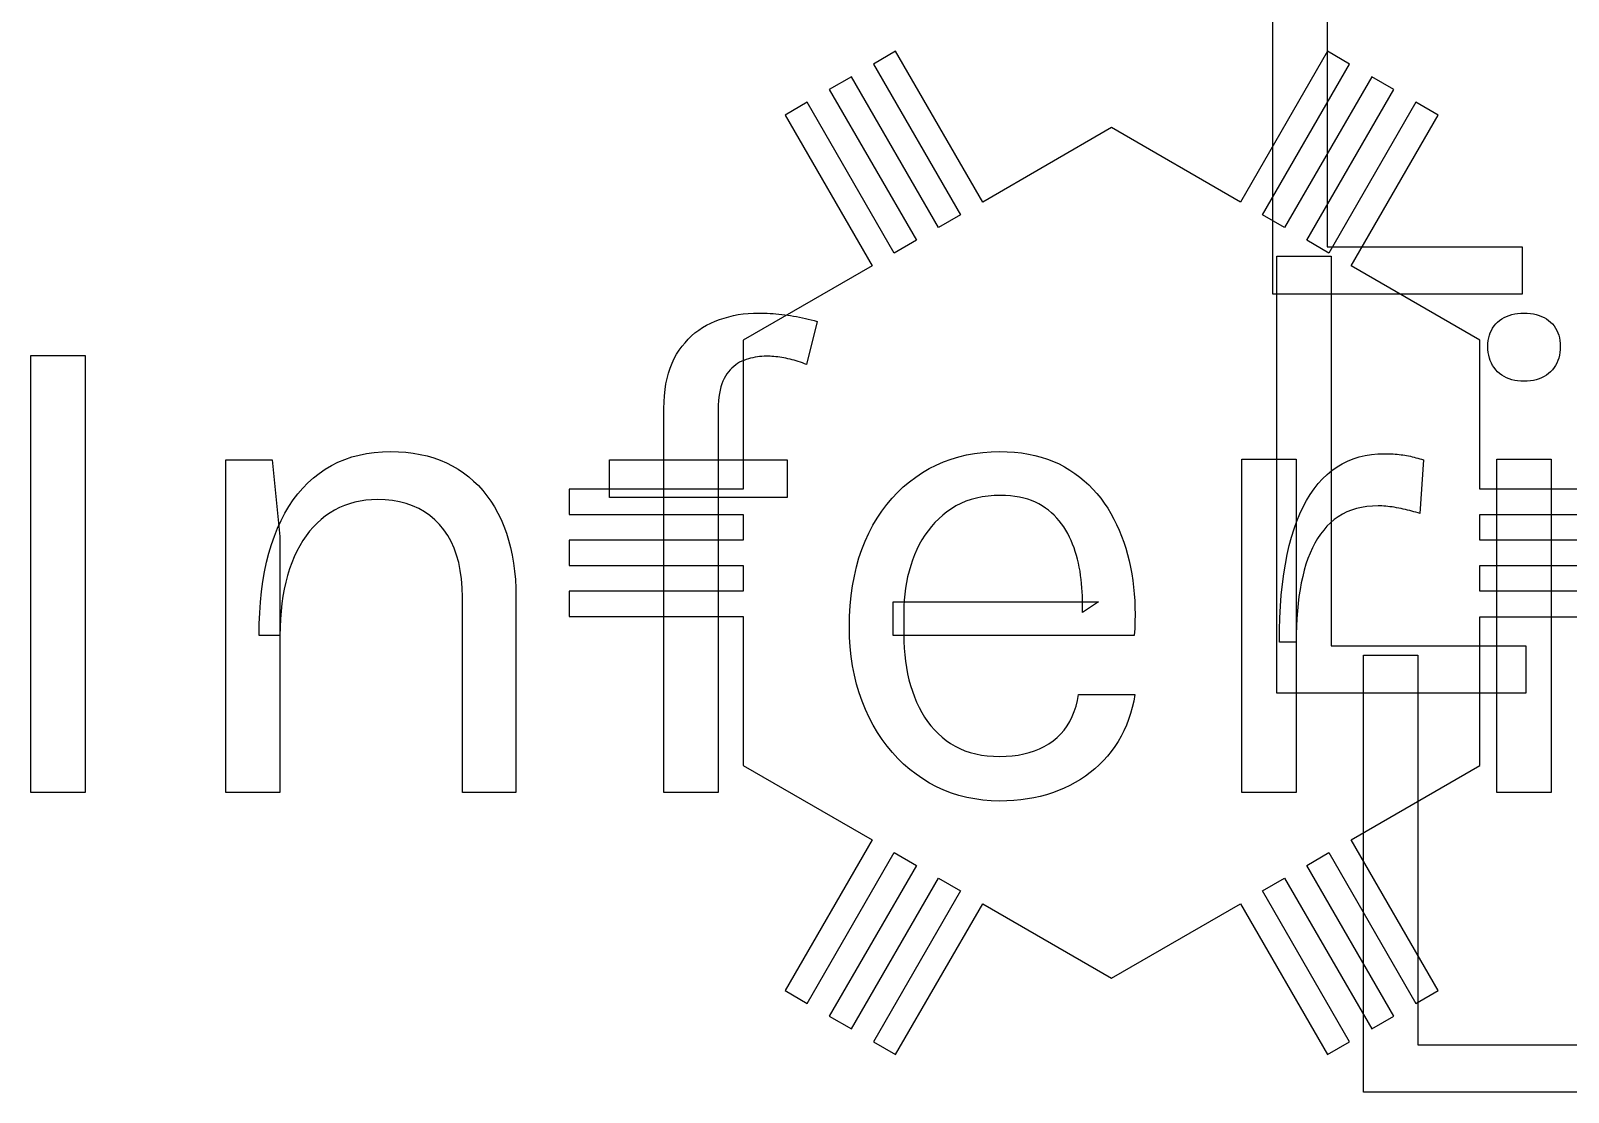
# Model space of a CAD drawing. Header units: millimetres. Extents: x -9.5 to 46, y -0.8 to 34.7.
# Drawn here: x -9.28 to 17.22, y -0.65 to 17.65 of the extents above; entities that cross this region are included whole.
import ezdxf

# ---------------------------------------------------------------- set-up
doc = ezdxf.new("R2010")
doc.units = ezdxf.units.MM
doc.layers.get('0').update_dxf_attribs({"linetype": 'CONTINUOUS'})

msp = doc.modelspace()

# ---------------------------------------------------------------- linework, layer by layer
for p, q in [((12.131, 13.11), (12.131, 20.646)), ((13.067, 20.646), (13.067, 13.926)), ((5.627, 17.295), (5.246, 17.075)), ((7.128, 14.696), (5.627, 17.295)), ((13.072, 17.295), (11.571, 14.696)), ((13.453, 17.075), (13.072, 17.295)), ((5.246, 17.075), (6.747, 14.476)), ((11.952, 14.476), (13.453, 17.075)), ((4.865, 16.854), (4.484, 16.635)), ((6.366, 14.256), (4.865, 16.854)), ((13.834, 16.854), (12.333, 14.256)), ((14.215, 16.635), (13.834, 16.854)), ((4.484, 16.635), (5.985, 14.036)), ((12.714, 14.036), (14.215, 16.635)), ((4.104, 16.415), (3.722, 16.195)), ((3.722, 16.195), (5.223, 13.596)), ((5.604, 13.816), (4.104, 16.415)), ((14.597, 16.415), (13.096, 13.815)), ((13.477, 13.596), (14.978, 16.194)), ((14.978, 16.194), (14.597, 16.415)), ((9.35, 15.979), (7.128, 14.696)), ((11.571, 14.696), (9.35, 15.979)), ((6.747, 14.476), (6.366, 14.256)), ((12.333, 14.256), (11.952, 14.476)), ((5.985, 14.036), (5.604, 13.816)), ((13.096, 13.815), (12.714, 14.036)), ((13.067, 13.926), (16.427, 13.926)), ((16.427, 13.926), (16.427, 13.11)), ((5.223, 13.596), (3, 12.313)), ((12.197, 13.765), (13.133, 13.765)), ((12.197, 6.229), (12.197, 13.765)), ((12.197, 13.765), (12.197, 13.765)), ((13.133, 13.765), (13.133, 7.045)), ((15.699, 12.313), (13.477, 13.596)), ((16.427, 13.11), (12.131, 13.11)), ((2.75, 12.719), (2.831, 12.738)), ((2.831, 12.738), (2.915, 12.754)), ((2.915, 12.754), (3, 12.766)), ((3, 12.766), (3.087, 12.775)), ((3.087, 12.775), (3.175, 12.78)), ((3.175, 12.78), (3.266, 12.781)), ((3.266, 12.781), (3.266, 12.781)), ((3.266, 12.781), (3.315, 12.781)), ((3.315, 12.781), (3.364, 12.78)), ((3.364, 12.78), (3.414, 12.778)), ((3.414, 12.778), (3.464, 12.776)), ((3.464, 12.776), (3.514, 12.772)), ((3.514, 12.772), (3.564, 12.769)), ((3.564, 12.769), (3.614, 12.764)), ((3.614, 12.764), (3.665, 12.758)), ((3.665, 12.758), (3.716, 12.752)), ((3.716, 12.752), (3.767, 12.745)), ((3.767, 12.745), (3.818, 12.738)), ((3.818, 12.738), (3.868, 12.73)), ((3.868, 12.73), (3.919, 12.721)), ((3.919, 12.721), (3.97, 12.711)), ((16.115, 12.705), (16.157, 12.725)), ((16.157, 12.725), (16.202, 12.742)), ((16.202, 12.742), (16.248, 12.757)), ((16.248, 12.757), (16.298, 12.767)), ((16.298, 12.767), (16.349, 12.775)), ((16.349, 12.775), (16.403, 12.78)), ((16.403, 12.78), (16.46, 12.781)), ((16.46, 12.781), (16.46, 12.781)), ((16.46, 12.781), (16.516, 12.78)), ((16.516, 12.78), (16.57, 12.775)), ((16.57, 12.775), (16.622, 12.767)), ((16.622, 12.767), (16.671, 12.757)), ((16.671, 12.757), (16.718, 12.742)), ((16.718, 12.742), (16.762, 12.725)), ((16.762, 12.725), (16.804, 12.705)), ((2.169, 12.438), (2.233, 12.486)), ((2.233, 12.486), (2.299, 12.53)), ((2.299, 12.53), (2.368, 12.571)), ((2.368, 12.571), (2.441, 12.607)), ((2.441, 12.607), (2.515, 12.641)), ((2.515, 12.641), (2.592, 12.67)), ((2.592, 12.67), (2.67, 12.696)), ((2.67, 12.696), (2.75, 12.719)), ((3.97, 12.711), (4.021, 12.7)), ((4.021, 12.7), (4.072, 12.689)), ((4.072, 12.689), (4.122, 12.677)), ((4.274, 12.637), (4.094, 11.893)), ((4.122, 12.677), (4.173, 12.665)), ((4.173, 12.665), (4.223, 12.652)), ((4.223, 12.652), (4.274, 12.637)), ((4.274, 12.637), (4.274, 12.637)), ((15.878, 12.442), (15.896, 12.483)), ((15.896, 12.483), (15.918, 12.522)), ((15.918, 12.522), (15.943, 12.559)), ((15.943, 12.559), (15.972, 12.593)), ((15.972, 12.593), (16.004, 12.625)), ((16.004, 12.625), (16.038, 12.655)), ((16.038, 12.655), (16.076, 12.682)), ((16.076, 12.682), (16.115, 12.705)), ((16.804, 12.705), (16.844, 12.682)), ((16.844, 12.682), (16.881, 12.655)), ((16.881, 12.655), (16.916, 12.625)), ((16.916, 12.625), (16.948, 12.593)), ((16.948, 12.593), (16.976, 12.559)), ((16.976, 12.559), (17.001, 12.522)), ((17.001, 12.522), (17.023, 12.483)), ((17.023, 12.483), (17.042, 12.442)), ((1.898, 12.141), (1.946, 12.208)), ((1.946, 12.208), (1.998, 12.271)), ((1.998, 12.271), (2.052, 12.331)), ((2.052, 12.331), (2.109, 12.386)), ((2.109, 12.386), (2.169, 12.438)), ((3, 12.313), (3, 9.748)), ((15.699, 9.747), (15.699, 12.313)), ((15.836, 12.205), (15.837, 12.257)), ((15.837, 12.153), (15.836, 12.205)), ((15.836, 12.205), (15.836, 12.205)), ((15.837, 12.257), (15.842, 12.307)), ((15.842, 12.307), (15.851, 12.354)), ((15.851, 12.354), (15.862, 12.399)), ((15.862, 12.399), (15.878, 12.442)), ((17.042, 12.442), (17.057, 12.399)), ((17.057, 12.399), (17.068, 12.354)), ((17.068, 12.354), (17.077, 12.307)), ((17.077, 12.307), (17.082, 12.257)), ((17.082, 12.257), (17.084, 12.205)), ((17.084, 12.205), (17.082, 12.153)), ((17.084, 12.205), (17.084, 12.205)), ((-9.28, 4.513), (-9.28, 12.049)), ((-9.28, 12.049), (-8.344, 12.049)), ((-8.344, 12.049), (-8.344, 4.513)), ((1.774, 11.917), (1.811, 11.996)), ((1.811, 11.996), (1.853, 12.07)), ((1.853, 12.07), (1.898, 12.141)), ((2.939, 11.932), (2.904, 11.911)), ((2.976, 11.95), (2.939, 11.932)), ((3.014, 11.965), (2.976, 11.95)), ((3.052, 11.979), (3.014, 11.965)), ((3.09, 11.991), (3.052, 11.979)), ((3.129, 12.002), (3.09, 11.991)), ((3.167, 12.012), (3.129, 12.002)), ((3.206, 12.019), (3.167, 12.012)), ((3.244, 12.026), (3.206, 12.019)), ((3.282, 12.031), (3.244, 12.026)), ((3.321, 12.035), (3.282, 12.031)), ((3.359, 12.037), (3.321, 12.035)), ((3.398, 12.037), (3.359, 12.037)), ((3.43, 12.037), (3.398, 12.037)), ((3.398, 12.037), (3.398, 12.037)), ((3.463, 12.036), (3.43, 12.037)), ((3.496, 12.034), (3.463, 12.036)), ((3.53, 12.032), (3.496, 12.034)), ((3.563, 12.028), (3.53, 12.032)), ((3.597, 12.025), (3.563, 12.028)), ((3.632, 12.02), (3.597, 12.025)), ((3.666, 12.014), (3.632, 12.02)), ((3.701, 12.008), (3.666, 12.014)), ((3.737, 12.001), (3.701, 12.008)), ((3.772, 11.994), (3.737, 12.001)), ((3.808, 11.986), (3.772, 11.994)), ((3.843, 11.977), (3.808, 11.986)), ((3.879, 11.967), (3.843, 11.977)), ((3.914, 11.956), (3.879, 11.967)), ((3.95, 11.945), (3.914, 11.956)), ((3.986, 11.933), (3.95, 11.945)), ((4.022, 11.921), (3.986, 11.933)), ((15.842, 12.102), (15.837, 12.153)), ((15.851, 12.053), (15.842, 12.102)), ((15.862, 12.006), (15.851, 12.053)), ((15.878, 11.962), (15.862, 12.006)), ((15.896, 11.919), (15.878, 11.962)), ((17.042, 11.962), (17.023, 11.919)), ((17.057, 12.006), (17.042, 11.962)), ((17.068, 12.053), (17.057, 12.006)), ((17.077, 12.102), (17.068, 12.053)), ((17.082, 12.153), (17.077, 12.102)), ((1.688, 11.656), (1.712, 11.747)), ((1.712, 11.747), (1.741, 11.834)), ((1.741, 11.834), (1.774, 11.917)), ((2.696, 11.695), (2.672, 11.654)), ((2.721, 11.734), (2.696, 11.695)), ((2.749, 11.77), (2.721, 11.734)), ((2.777, 11.803), (2.749, 11.77)), ((2.807, 11.834), (2.777, 11.803)), ((2.838, 11.862), (2.807, 11.834)), ((2.871, 11.888), (2.838, 11.862)), ((2.904, 11.911), (2.871, 11.888)), ((4.058, 11.908), (4.022, 11.921)), ((4.094, 11.893), (4.058, 11.908)), ((15.918, 11.879), (15.896, 11.919)), ((15.943, 11.841), (15.918, 11.879)), ((15.972, 11.805), (15.943, 11.841)), ((16.004, 11.77), (15.972, 11.805)), ((16.038, 11.739), (16.004, 11.77)), ((16.076, 11.711), (16.038, 11.739)), ((16.115, 11.686), (16.076, 11.711)), ((16.157, 11.665), (16.115, 11.686)), ((16.202, 11.647), (16.157, 11.665)), ((16.762, 11.665), (16.718, 11.647)), ((16.804, 11.686), (16.762, 11.665)), ((16.844, 11.711), (16.804, 11.686)), ((16.881, 11.739), (16.844, 11.711)), ((16.916, 11.77), (16.881, 11.739)), ((16.948, 11.805), (16.916, 11.77)), ((16.976, 11.841), (16.948, 11.805)), ((17.001, 11.879), (16.976, 11.841)), ((17.023, 11.919), (17.001, 11.879)), ((1.642, 11.357), (1.653, 11.461)), ((1.653, 11.461), (1.669, 11.56)), ((1.669, 11.56), (1.688, 11.656)), ((2.601, 11.454), (2.59, 11.395)), ((2.615, 11.509), (2.601, 11.454)), ((2.631, 11.561), (2.615, 11.509)), ((2.65, 11.609), (2.631, 11.561)), ((2.672, 11.654), (2.65, 11.609)), ((16.248, 11.632), (16.202, 11.647)), ((16.298, 11.62), (16.248, 11.632)), ((16.349, 11.612), (16.298, 11.62)), ((16.403, 11.607), (16.349, 11.612)), ((16.46, 11.605), (16.403, 11.607)), ((16.516, 11.607), (16.46, 11.605)), ((16.46, 11.605), (16.46, 11.605)), ((16.46, 11.605), (16.46, 11.605)), ((16.57, 11.612), (16.516, 11.607)), ((16.622, 11.62), (16.57, 11.612)), ((16.671, 11.632), (16.622, 11.62)), ((16.718, 11.647), (16.671, 11.632)), ((1.634, 11.137), (1.636, 11.249)), ((1.634, 4.513), (1.634, 11.137)), ((1.636, 11.249), (1.642, 11.357)), ((2.571, 11.198), (2.57, 11.125)), ((2.575, 11.267), (2.571, 11.198)), ((2.581, 11.333), (2.575, 11.267)), ((2.59, 11.395), (2.581, 11.333)), ((2.57, 11.125), (2.57, 11.125)), ((2.57, 11.125), (2.57, 4.513)), ((-3.622, 10.333), (-3.492, 10.36)), ((-3.492, 10.36), (-3.358, 10.378)), ((-3.358, 10.378), (-3.219, 10.39)), ((-3.219, 10.39), (-3.076, 10.393)), ((-3.076, 10.393), (-3.076, 10.393)), ((-3.076, 10.393), (-2.943, 10.39)), ((-2.943, 10.39), (-2.813, 10.381)), ((-2.813, 10.381), (-2.687, 10.366)), ((-2.687, 10.366), (-2.565, 10.345)), ((-2.565, 10.345), (-2.447, 10.318)), ((6.85, 10.335), (6.988, 10.361)), ((6.988, 10.361), (7.13, 10.379)), ((7.13, 10.379), (7.275, 10.39)), ((7.275, 10.39), (7.424, 10.393)), ((7.424, 10.393), (7.424, 10.393)), ((7.424, 10.393), (7.552, 10.391)), ((7.552, 10.391), (7.678, 10.383)), ((7.678, 10.383), (7.799, 10.37)), ((7.799, 10.37), (7.916, 10.351)), ((7.916, 10.351), (8.03, 10.327)), ((13.72, 10.325), (13.828, 10.343)), ((13.828, 10.343), (13.939, 10.354)), ((13.939, 10.354), (14.054, 10.357)), ((14.054, 10.357), (14.054, 10.357)), ((14.054, 10.357), (14.092, 10.357)), ((14.092, 10.357), (14.129, 10.356)), ((14.129, 10.356), (14.166, 10.355)), ((14.166, 10.355), (14.202, 10.353)), ((14.202, 10.353), (14.237, 10.351)), ((14.237, 10.351), (14.272, 10.348)), ((14.272, 10.348), (14.306, 10.344)), ((14.306, 10.344), (14.34, 10.34)), ((14.34, 10.34), (14.372, 10.336)), ((14.372, 10.336), (14.405, 10.33)), ((-5.92, 4.513), (-5.92, 10.249)), ((-5.92, 10.249), (-5.116, 10.249)), ((-5.116, 10.249), (-4.984, 8.929)), ((-4.309, 10.018), (-4.206, 10.09)), ((-4.206, 10.09), (-4.098, 10.153)), ((-4.098, 10.153), (-3.985, 10.21)), ((-3.985, 10.21), (-3.869, 10.258)), ((-3.869, 10.258), (-3.748, 10.3)), ((-3.748, 10.3), (-3.622, 10.333)), ((-2.447, 10.318), (-2.333, 10.284)), ((-2.333, 10.284), (-2.223, 10.245)), ((-2.223, 10.245), (-2.116, 10.2)), ((-2.116, 10.2), (-2.014, 10.148)), ((-2.014, 10.148), (-1.915, 10.09)), ((-1.915, 10.09), (-1.821, 10.027)), ((0.698, 9.601), (0.698, 10.249)), ((0.698, 10.249), (3.758, 10.249)), ((3.758, 10.249), (3.758, 9.601)), ((6.089, 10.03), (6.207, 10.099)), ((6.207, 10.099), (6.329, 10.161)), ((6.329, 10.161), (6.454, 10.216)), ((6.454, 10.216), (6.583, 10.263)), ((6.583, 10.263), (6.715, 10.303)), ((6.715, 10.303), (6.85, 10.335)), ((8.03, 10.327), (8.139, 10.298)), ((8.139, 10.298), (8.245, 10.264)), ((8.245, 10.264), (8.347, 10.225)), ((8.347, 10.225), (8.445, 10.18)), ((8.445, 10.18), (8.54, 10.129)), ((8.54, 10.129), (8.63, 10.075)), ((8.63, 10.075), (8.717, 10.016)), ((11.594, 4.513), (11.594, 10.261)), ((11.594, 10.261), (12.53, 10.261)), ((12.53, 10.261), (12.53, 4.513)), ((13.149, 10.068), (13.236, 10.129)), ((13.236, 10.129), (13.326, 10.183)), ((13.326, 10.183), (13.419, 10.229)), ((13.419, 10.229), (13.516, 10.268)), ((13.516, 10.268), (13.616, 10.3)), ((13.616, 10.3), (13.72, 10.325)), ((14.405, 10.33), (14.436, 10.325)), ((14.436, 10.325), (14.468, 10.319)), ((14.468, 10.319), (14.5, 10.312)), ((14.5, 10.312), (14.532, 10.305)), ((14.532, 10.305), (14.564, 10.297)), ((14.564, 10.297), (14.596, 10.288)), ((14.596, 10.288), (14.629, 10.279)), ((14.629, 10.279), (14.661, 10.27)), ((14.661, 10.27), (14.693, 10.26)), ((14.726, 10.249), (14.666, 9.325)), ((14.693, 10.26), (14.726, 10.249)), ((14.726, 10.249), (14.726, 10.249)), ((15.992, 4.513), (15.992, 10.261)), ((15.992, 10.261), (16.928, 10.261)), ((16.928, 10.261), (16.928, 4.513)), ((-4.592, 9.763), (-4.502, 9.855)), ((-4.502, 9.855), (-4.408, 9.94)), ((-4.408, 9.94), (-4.309, 10.018)), ((-1.821, 10.027), (-1.731, 9.959)), ((-1.731, 9.959), (-1.646, 9.885)), ((-1.646, 9.885), (-1.565, 9.806)), ((-1.565, 9.806), (-1.489, 9.722)), ((5.76, 9.784), (5.865, 9.873)), ((5.865, 9.873), (5.974, 9.955)), ((5.974, 9.955), (6.089, 10.03)), ((8.717, 10.016), (8.801, 9.954)), ((8.801, 9.954), (8.88, 9.889)), ((8.88, 9.889), (8.957, 9.819)), ((8.957, 9.819), (9.029, 9.746)), ((12.841, 9.753), (12.912, 9.843)), ((12.912, 9.843), (12.988, 9.925)), ((12.988, 9.925), (13.067, 10)), ((13.067, 10), (13.149, 10.068)), ((-4.83, 9.449), (-4.756, 9.56)), ((-4.756, 9.56), (-4.676, 9.665)), ((-4.676, 9.665), (-4.592, 9.763)), ((-3.505, 9.554), (-3.602, 9.54)), ((-3.406, 9.563), (-3.505, 9.554)), ((-3.304, 9.565), (-3.406, 9.563)), ((-3.172, 9.561), (-3.304, 9.565)), ((-3.304, 9.565), (-3.304, 9.565)), ((-3.045, 9.548), (-3.172, 9.561)), ((-2.923, 9.527), (-3.045, 9.548)), ((-1.489, 9.722), (-1.417, 9.633)), ((-1.417, 9.633), (-1.349, 9.538)), ((3, 9.748), (0, 9.748)), ((0, 9.748), (0, 9.308)), ((3.758, 9.601), (0.698, 9.601)), ((3.758, 9.601), (3.758, 9.601)), ((5.476, 9.481), (5.566, 9.589)), ((5.566, 9.589), (5.66, 9.69)), ((5.66, 9.69), (5.76, 9.784)), ((6.929, 9.567), (6.838, 9.536)), ((7.023, 9.592), (6.929, 9.567)), ((7.121, 9.612), (7.023, 9.592)), ((7.222, 9.626), (7.121, 9.612)), ((7.327, 9.635), (7.222, 9.626)), ((7.436, 9.637), (7.327, 9.635)), ((7.522, 9.636), (7.436, 9.637)), ((7.436, 9.637), (7.436, 9.637)), ((7.605, 9.63), (7.522, 9.636)), ((7.684, 9.621), (7.605, 9.63)), ((7.761, 9.609), (7.684, 9.621)), ((7.835, 9.592), (7.761, 9.609)), ((7.905, 9.573), (7.835, 9.592)), ((7.972, 9.549), (7.905, 9.573)), ((8.037, 9.522), (7.972, 9.549)), ((9.029, 9.746), (9.098, 9.669)), ((9.098, 9.669), (9.164, 9.588)), ((9.164, 9.588), (9.225, 9.504)), ((12.651, 9.44), (12.71, 9.552)), ((12.71, 9.552), (12.774, 9.656)), ((12.774, 9.656), (12.841, 9.753)), ((18.699, 9.747), (15.699, 9.747)), ((-4.965, 9.205), (-4.9, 9.33)), ((-4.9, 9.33), (-4.83, 9.449)), ((-4.198, 9.283), (-4.272, 9.225)), ((-4.121, 9.337), (-4.198, 9.283)), ((-4.042, 9.385), (-4.121, 9.337)), ((-3.959, 9.427), (-4.042, 9.385)), ((-3.874, 9.464), (-3.959, 9.427)), ((-3.786, 9.495), (-3.874, 9.464)), ((-3.695, 9.52), (-3.786, 9.495)), ((-3.602, 9.54), (-3.695, 9.52)), ((-2.808, 9.497), (-2.923, 9.527)), ((-2.698, 9.458), (-2.808, 9.497)), ((-2.593, 9.411), (-2.698, 9.458)), ((-2.495, 9.355), (-2.593, 9.411)), ((-2.402, 9.291), (-2.495, 9.355)), ((-2.315, 9.218), (-2.402, 9.291)), ((-1.349, 9.538), (-1.287, 9.439)), ((-1.287, 9.439), (-1.228, 9.334)), ((-1.228, 9.334), (-1.174, 9.223)), ((0, 9.308), (3, 9.308)), ((3, 9.308), (3, 8.867)), ((5.312, 9.248), (5.392, 9.368)), ((5.392, 9.368), (5.476, 9.481)), ((6.439, 9.297), (6.37, 9.236)), ((6.512, 9.355), (6.439, 9.297)), ((6.588, 9.409), (6.512, 9.355)), ((6.668, 9.457), (6.588, 9.409)), ((6.751, 9.499), (6.668, 9.457)), ((6.838, 9.536), (6.751, 9.499)), ((8.098, 9.492), (8.037, 9.522)), ((8.156, 9.457), (8.098, 9.492)), ((8.211, 9.42), (8.156, 9.457)), ((8.263, 9.381), (8.211, 9.42)), ((8.313, 9.339), (8.263, 9.381)), ((8.361, 9.295), (8.313, 9.339)), ((8.406, 9.248), (8.361, 9.295)), ((9.225, 9.504), (9.284, 9.415)), ((9.284, 9.415), (9.338, 9.324)), ((9.338, 9.324), (9.39, 9.231)), ((12.543, 9.195), (12.595, 9.321)), ((12.595, 9.321), (12.651, 9.44)), ((13.329, 9.315), (13.256, 9.271)), ((13.405, 9.353), (13.329, 9.315)), ((13.485, 9.385), (13.405, 9.353)), ((13.569, 9.411), (13.485, 9.385)), ((13.657, 9.431), (13.569, 9.411)), ((13.75, 9.446), (13.657, 9.431)), ((13.846, 9.455), (13.75, 9.446)), ((13.946, 9.457), (13.846, 9.455)), ((13.977, 9.457), (13.946, 9.457)), ((13.946, 9.457), (13.946, 9.457)), ((14.01, 9.456), (13.977, 9.457)), ((14.043, 9.454), (14.01, 9.456)), ((14.077, 9.451), (14.043, 9.454)), ((14.112, 9.448), (14.077, 9.451)), ((14.148, 9.443), (14.112, 9.448)), ((14.185, 9.438), (14.148, 9.443)), ((14.222, 9.433), (14.185, 9.438)), ((14.26, 9.426), (14.222, 9.433)), ((14.3, 9.418), (14.26, 9.426)), ((14.339, 9.411), (14.3, 9.418)), ((14.378, 9.402), (14.339, 9.411)), ((14.416, 9.394), (14.378, 9.402)), ((14.453, 9.385), (14.416, 9.394)), ((14.49, 9.376), (14.453, 9.385)), ((14.526, 9.366), (14.49, 9.376)), ((14.562, 9.357), (14.526, 9.366)), ((14.597, 9.346), (14.562, 9.357)), ((14.632, 9.336), (14.597, 9.346)), ((14.666, 9.325), (14.632, 9.336)), ((15.699, 8.867), (15.699, 9.308)), ((15.699, 9.308), (18.699, 9.308)), ((-5.08, 8.935), (-5.025, 9.074)), ((-5.025, 9.074), (-4.965, 9.205)), ((-4.473, 9.019), (-4.533, 8.941)), ((-4.41, 9.092), (-4.473, 9.019)), ((-4.343, 9.161), (-4.41, 9.092)), ((-4.272, 9.225), (-4.343, 9.161)), ((-2.233, 9.136), (-2.315, 9.218)), ((-2.159, 9.047), (-2.233, 9.136)), ((-2.092, 8.949), (-2.159, 9.047)), ((-1.174, 9.223), (-1.125, 9.109)), ((-1.125, 9.109), (-1.082, 8.989)), ((5.168, 8.989), (5.237, 9.122)), ((5.237, 9.122), (5.312, 9.248)), ((6.186, 9.029), (6.132, 8.953)), ((6.244, 9.102), (6.186, 9.029)), ((6.305, 9.17), (6.244, 9.102)), ((6.37, 9.236), (6.305, 9.17)), ((8.449, 9.199), (8.406, 9.248)), ((8.489, 9.148), (8.449, 9.199)), ((8.526, 9.095), (8.489, 9.148)), ((8.561, 9.039), (8.526, 9.095)), ((8.594, 8.98), (8.561, 9.039)), ((9.39, 9.231), (9.437, 9.135)), ((9.437, 9.135), (9.482, 9.037)), ((9.482, 9.037), (9.523, 8.936)), ((12.452, 8.92), (12.496, 9.061)), ((12.496, 9.061), (12.543, 9.195)), ((13.006, 9.041), (12.952, 8.971)), ((13.063, 9.106), (13.006, 9.041)), ((13.124, 9.166), (13.063, 9.106)), ((13.188, 9.222), (13.124, 9.166)), ((13.256, 9.271), (13.188, 9.222)), ((-5.175, 8.641), (-5.131, 8.791)), ((-5.131, 8.791), (-5.08, 8.935)), ((-4.984, 8.929), (-4.984, 4.513)), ((-4.642, 8.77), (-4.692, 8.677)), ((-4.589, 8.858), (-4.642, 8.77)), ((-4.533, 8.941), (-4.589, 8.858)), ((-2.033, 8.844), (-2.092, 8.949)), ((-1.982, 8.73), (-2.033, 8.844)), ((-1.082, 8.989), (-1.043, 8.866)), ((-1.043, 8.866), (-1.009, 8.739)), ((3, 8.867), (0, 8.867)), ((0, 8.867), (0, 8.428)), ((5.047, 8.708), (5.104, 8.851)), ((5.104, 8.851), (5.168, 8.989)), ((6.035, 8.791), (5.993, 8.704)), ((6.082, 8.874), (6.035, 8.791)), ((6.132, 8.953), (6.082, 8.874)), ((8.624, 8.92), (8.594, 8.98)), ((8.652, 8.859), (8.624, 8.92)), ((8.678, 8.797), (8.652, 8.859)), ((8.703, 8.734), (8.678, 8.797)), ((9.523, 8.936), (9.56, 8.833)), ((9.56, 8.833), (9.595, 8.728)), ((12.376, 8.617), (12.412, 8.772)), ((12.412, 8.772), (12.452, 8.92)), ((12.854, 8.816), (12.811, 8.732)), ((12.901, 8.896), (12.854, 8.816)), ((12.952, 8.971), (12.901, 8.896)), ((18.699, 8.867), (15.699, 8.867)), ((-5.249, 8.322), (-5.215, 8.484)), ((-5.215, 8.484), (-5.175, 8.641)), ((-4.738, 8.579), (-4.78, 8.476)), ((-4.692, 8.677), (-4.738, 8.579)), ((-1.939, 8.609), (-1.982, 8.73)), ((-1.903, 8.48), (-1.939, 8.609)), ((-1.009, 8.739), (-0.981, 8.607)), ((-0.981, 8.607), (-0.958, 8.471)), ((4.953, 8.405), (4.996, 8.559)), ((4.996, 8.559), (5.047, 8.708)), ((5.918, 8.522), (5.887, 8.428)), ((5.954, 8.614), (5.918, 8.522)), ((5.993, 8.704), (5.954, 8.614)), ((8.725, 8.669), (8.703, 8.734)), ((8.745, 8.604), (8.725, 8.669)), ((8.763, 8.537), (8.745, 8.604)), ((8.78, 8.469), (8.763, 8.537)), ((9.595, 8.728), (9.625, 8.621)), ((9.625, 8.621), (9.653, 8.511)), ((9.653, 8.511), (9.677, 8.398)), ((12.345, 8.453), (12.376, 8.617)), ((12.734, 8.549), (12.701, 8.451)), ((12.771, 8.643), (12.734, 8.549)), ((12.811, 8.732), (12.771, 8.643)), ((-5.278, 8.154), (-5.249, 8.322)), ((-4.854, 8.258), (-4.884, 8.143)), ((-4.819, 8.369), (-4.854, 8.258)), ((-4.78, 8.476), (-4.819, 8.369)), ((-1.876, 8.343), (-1.903, 8.48)), ((-1.856, 8.199), (-1.876, 8.343)), ((-0.958, 8.471), (-0.94, 8.331)), ((-0.94, 8.331), (-0.927, 8.187)), ((0, 8.428), (3, 8.428)), ((3, 8.428), (3, 7.987)), ((4.885, 8.081), (4.916, 8.245)), ((4.916, 8.245), (4.953, 8.405)), ((5.835, 8.235), (5.814, 8.137)), ((5.859, 8.332), (5.835, 8.235)), ((5.887, 8.428), (5.859, 8.332)), ((8.794, 8.4), (8.78, 8.469)), ((8.807, 8.329), (8.794, 8.4)), ((8.817, 8.259), (8.807, 8.329)), ((8.826, 8.188), (8.817, 8.259)), ((9.677, 8.398), (9.697, 8.285)), ((9.697, 8.285), (9.715, 8.17)), ((12.294, 8.105), (12.317, 8.283)), ((12.317, 8.283), (12.345, 8.453)), ((12.644, 8.24), (12.62, 8.129)), ((12.671, 8.347), (12.644, 8.24)), ((12.701, 8.451), (12.671, 8.347)), ((15.699, 7.987), (15.699, 8.428)), ((15.699, 8.428), (18.699, 8.428)), ((-5.321, 7.8), (-5.302, 7.98)), ((-5.302, 7.98), (-5.278, 8.154)), ((-4.911, 8.024), (-4.933, 7.901)), ((-4.884, 8.143), (-4.911, 8.024)), ((-1.844, 8.046), (-1.856, 8.199)), ((-1.84, 7.885), (-1.844, 8.046)), ((-0.927, 8.187), (-0.919, 8.038)), ((-0.919, 8.038), (-0.916, 7.885)), ((3, 7.987), (0, 7.987)), ((0, 7.987), (0, 7.548)), ((4.862, 7.911), (4.885, 8.081)), ((5.797, 8.037), (5.784, 7.935)), ((5.814, 8.137), (5.797, 8.037)), ((8.834, 8.117), (8.826, 8.188)), ((8.84, 8.046), (8.834, 8.117)), ((8.845, 7.975), (8.84, 8.046)), ((8.848, 7.905), (8.845, 7.975)), ((9.715, 8.17), (9.729, 8.055)), ((9.729, 8.055), (9.74, 7.939)), ((12.275, 7.92), (12.294, 8.105)), ((12.599, 8.014), (12.58, 7.895)), ((12.62, 8.129), (12.599, 8.014)), ((18.699, 7.987), (15.699, 7.987)), ((-5.334, 7.615), (-5.321, 7.8)), ((-4.952, 7.774), (-4.966, 7.643)), ((-4.933, 7.901), (-4.952, 7.774)), ((-1.84, 4.513), (-1.84, 7.885)), ((-0.916, 7.885), (-0.916, 7.885)), ((-0.916, 7.885), (-0.916, 4.513)), ((4.835, 7.555), (4.845, 7.736)), ((4.845, 7.736), (4.862, 7.911)), ((5.588, 7.225), (5.588, 7.801)), ((5.588, 7.801), (9.122, 7.801)), ((5.769, 7.728), (5.768, 7.621)), ((5.775, 7.832), (5.769, 7.728)), ((5.784, 7.935), (5.775, 7.832)), ((9.122, 7.801), (8.846, 7.621)), ((8.846, 7.621), (8.848, 7.692)), ((8.85, 7.834), (8.848, 7.905)), ((8.848, 7.692), (8.85, 7.763)), ((8.85, 7.763), (8.85, 7.834)), ((9.74, 7.939), (9.748, 7.822)), ((9.748, 7.822), (9.753, 7.704)), ((9.753, 7.704), (9.754, 7.586)), ((12.25, 7.528), (12.261, 7.727)), ((12.261, 7.727), (12.275, 7.92)), ((12.565, 7.773), (12.552, 7.647)), ((12.58, 7.895), (12.565, 7.773)), ((-5.344, 7.225), (-5.342, 7.423)), ((-5.342, 7.423), (-5.334, 7.615)), ((-4.976, 7.508), (-4.982, 7.369)), ((-4.966, 7.643), (-4.976, 7.508)), ((0, 7.548), (3, 7.548)), ((3, 7.548), (3, 4.981)), ((4.832, 7.369), (4.835, 7.555)), ((5.768, 7.621), (5.768, 7.621)), ((5.768, 7.621), (5.768, 7.237)), ((9.752, 7.466), (9.748, 7.346)), ((9.754, 7.586), (9.752, 7.466)), ((12.244, 7.32), (12.25, 7.528)), ((12.542, 7.517), (12.535, 7.384)), ((12.552, 7.647), (12.542, 7.517)), ((15.699, 4.981), (15.699, 7.547)), ((15.699, 7.547), (18.699, 7.547)), ((-4.984, 7.225), (-5.344, 7.225)), ((-4.982, 7.369), (-4.984, 7.225)), ((-4.984, 7.225), (-4.984, 7.225)), ((4.835, 7.195), (4.832, 7.369)), ((4.832, 7.369), (4.832, 7.369)), ((4.845, 7.025), (4.835, 7.195)), ((9.74, 7.225), (5.588, 7.225)), ((5.768, 7.237), (5.769, 7.119)), ((9.748, 7.346), (9.74, 7.225)), ((9.74, 7.225), (9.74, 7.225)), ((12.242, 7.105), (12.244, 7.32)), ((12.531, 7.246), (12.53, 7.105)), ((12.535, 7.384), (12.531, 7.246)), ((4.862, 6.859), (4.845, 7.025)), ((5.769, 7.119), (5.775, 7.003)), ((5.775, 7.003), (5.784, 6.889)), ((12.53, 7.105), (12.242, 7.105)), ((12.53, 7.105), (12.53, 7.105)), ((12.53, 7.105), (12.53, 7.105)), ((13.133, 7.045), (16.493, 7.045)), ((16.493, 7.045), (16.493, 6.229)), ((4.886, 6.697), (4.862, 6.859)), ((4.916, 6.538), (4.886, 6.697)), ((5.784, 6.889), (5.797, 6.778)), ((5.797, 6.778), (5.813, 6.669)), ((5.813, 6.669), (5.833, 6.563)), ((13.691, 6.884), (14.627, 6.884)), ((13.691, -0.652), (13.691, 6.884)), ((13.691, 6.884), (13.691, 6.884)), ((14.627, 6.884), (14.627, 0.164)), ((4.954, 6.385), (4.916, 6.538)), ((4.998, 6.235), (4.954, 6.385)), ((5.833, 6.563), (5.857, 6.459)), ((5.857, 6.459), (5.885, 6.358)), ((5.049, 6.089), (4.998, 6.235)), ((5.885, 6.358), (5.916, 6.26)), ((5.916, 6.26), (5.951, 6.163)), ((5.951, 6.163), (5.989, 6.071)), ((8.737, 6.005), (8.761, 6.102)), ((8.761, 6.102), (8.78, 6.205)), ((8.78, 6.205), (8.78, 6.205)), ((8.78, 6.205), (9.752, 6.205)), ((9.752, 6.205), (9.731, 6.093)), ((16.493, 6.229), (12.197, 6.229)), ((5.106, 5.947), (5.049, 6.089)), ((5.171, 5.809), (5.106, 5.947)), ((5.989, 6.071), (6.031, 5.982)), ((6.031, 5.982), (6.077, 5.897)), ((6.077, 5.897), (6.126, 5.816)), ((8.672, 5.824), (8.707, 5.912)), ((8.707, 5.912), (8.737, 6.005)), ((9.677, 5.878), (9.643, 5.775)), ((9.706, 5.984), (9.677, 5.878)), ((9.731, 6.093), (9.706, 5.984)), ((5.241, 5.677), (5.171, 5.809)), ((5.316, 5.55), (5.241, 5.677)), ((6.126, 5.816), (6.179, 5.739)), ((6.179, 5.739), (6.236, 5.666)), ((6.236, 5.666), (6.296, 5.597)), ((6.296, 5.597), (6.361, 5.532)), ((8.474, 5.526), (8.532, 5.593)), ((8.532, 5.593), (8.584, 5.665)), ((8.584, 5.665), (8.631, 5.742)), ((8.631, 5.742), (8.672, 5.824)), ((9.562, 5.579), (9.514, 5.485)), ((9.605, 5.675), (9.562, 5.579)), ((9.643, 5.775), (9.605, 5.675)), ((5.396, 5.429), (5.316, 5.55)), ((5.481, 5.315), (5.396, 5.429)), ((5.571, 5.206), (5.481, 5.315)), ((6.361, 5.532), (6.428, 5.471)), ((6.428, 5.471), (6.5, 5.413)), ((6.5, 5.413), (6.575, 5.361)), ((6.575, 5.361), (6.654, 5.314)), ((6.654, 5.314), (6.736, 5.273)), ((8.108, 5.27), (8.19, 5.31)), ((8.19, 5.31), (8.268, 5.356)), ((8.268, 5.356), (8.342, 5.407)), ((8.342, 5.407), (8.411, 5.464)), ((8.411, 5.464), (8.474, 5.526)), ((9.405, 5.308), (9.344, 5.224)), ((9.462, 5.395), (9.405, 5.308)), ((9.514, 5.485), (9.462, 5.395)), ((5.666, 5.103), (5.571, 5.206)), ((5.766, 5.006), (5.666, 5.103)), ((6.736, 5.273), (6.823, 5.237)), ((6.823, 5.237), (6.914, 5.206)), ((6.914, 5.206), (7.008, 5.182)), ((7.008, 5.182), (7.106, 5.162)), ((7.106, 5.162), (7.208, 5.149)), ((7.208, 5.149), (7.314, 5.14)), ((7.314, 5.14), (7.424, 5.137)), ((7.424, 5.137), (7.533, 5.14)), ((7.424, 5.137), (7.424, 5.137)), ((7.533, 5.14), (7.639, 5.148)), ((7.639, 5.148), (7.741, 5.162)), ((7.741, 5.162), (7.838, 5.181)), ((7.838, 5.181), (7.932, 5.205)), ((7.932, 5.205), (8.022, 5.235)), ((8.022, 5.235), (8.108, 5.27)), ((9.209, 5.068), (9.137, 4.995)), ((9.278, 5.144), (9.209, 5.068)), ((9.344, 5.224), (9.278, 5.144)), ((3, 4.981), (5.223, 3.699)), ((5.87, 4.915), (5.766, 5.006)), ((5.98, 4.83), (5.87, 4.915)), ((6.095, 4.75), (5.98, 4.83)), ((8.899, 4.799), (8.813, 4.742)), ((8.982, 4.861), (8.899, 4.799)), ((9.061, 4.926), (8.982, 4.861)), ((9.137, 4.995), (9.061, 4.926)), ((13.477, 3.699), (15.699, 4.981)), ((-8.344, 4.513), (-9.28, 4.513)), ((-8.344, 4.513), (-8.344, 4.513)), ((-4.984, 4.513), (-5.92, 4.513)), ((-4.984, 4.513), (-4.984, 4.513)), ((-0.916, 4.513), (-1.84, 4.513)), ((-0.916, 4.513), (-0.916, 4.513)), ((2.57, 4.513), (1.634, 4.513)), ((2.57, 4.513), (2.57, 4.513)), ((6.213, 4.678), (6.095, 4.75)), ((6.335, 4.613), (6.213, 4.678)), ((6.46, 4.556), (6.335, 4.613)), ((6.588, 4.507), (6.46, 4.556)), ((6.719, 4.465), (6.588, 4.507)), ((8.332, 4.512), (8.227, 4.478)), ((8.434, 4.549), (8.332, 4.512)), ((8.534, 4.591), (8.434, 4.549)), ((8.63, 4.638), (8.534, 4.591)), ((8.723, 4.688), (8.63, 4.638)), ((8.813, 4.742), (8.723, 4.688)), ((12.53, 4.513), (11.594, 4.513)), ((12.53, 4.513), (12.53, 4.513)), ((16.928, 4.513), (15.992, 4.513)), ((16.928, 4.513), (16.928, 4.513)), ((6.854, 4.43), (6.719, 4.465)), ((6.992, 4.404), (6.854, 4.43)), ((7.132, 4.385), (6.992, 4.404)), ((7.276, 4.373), (7.132, 4.385)), ((7.424, 4.369), (7.276, 4.373)), ((7.546, 4.372), (7.424, 4.369)), ((7.424, 4.369), (7.424, 4.369)), ((7.424, 4.369), (7.424, 4.369)), ((7.666, 4.378), (7.546, 4.372)), ((7.783, 4.389), (7.666, 4.378)), ((7.898, 4.405), (7.783, 4.389)), ((8.01, 4.425), (7.898, 4.405)), ((8.12, 4.449), (8.01, 4.425)), ((8.227, 4.478), (8.12, 4.449)), ((5.223, 3.699), (3.722, 1.101)), ((4.103, 0.88), (5.604, 3.479)), ((5.604, 3.479), (5.985, 3.259)), ((12.714, 3.259), (13.095, 3.479)), ((13.095, 3.479), (14.596, 0.88)), ((14.978, 1.1), (13.477, 3.699)), ((5.985, 3.259), (4.484, 0.66)), ((14.215, 0.66), (12.714, 3.259)), ((4.865, 0.44), (6.366, 3.039)), ((6.366, 3.039), (6.747, 2.819)), ((11.952, 2.819), (12.333, 3.039)), ((12.333, 3.039), (13.834, 0.44)), ((6.747, 2.819), (5.246, 0.22)), ((13.453, 0.22), (11.952, 2.819)), ((5.627, 0), (7.128, 2.599)), ((7.128, 2.599), (9.35, 1.315)), ((9.35, 1.315), (11.571, 2.599)), ((11.571, 2.599), (13.072, 0)), ((3.722, 1.101), (4.103, 0.88)), ((14.596, 0.88), (14.978, 1.1)), ((4.484, 0.66), (4.865, 0.44)), ((13.834, 0.44), (14.215, 0.66)), ((5.246, 0.22), (5.627, 0)), ((13.072, 0), (13.453, 0.22)), ((14.627, 0.164), (17.987, 0.164)), ((17.987, -0.652), (13.691, -0.652))]:
    msp.add_line(p, q)

doc.saveas('drawing.dxf')
